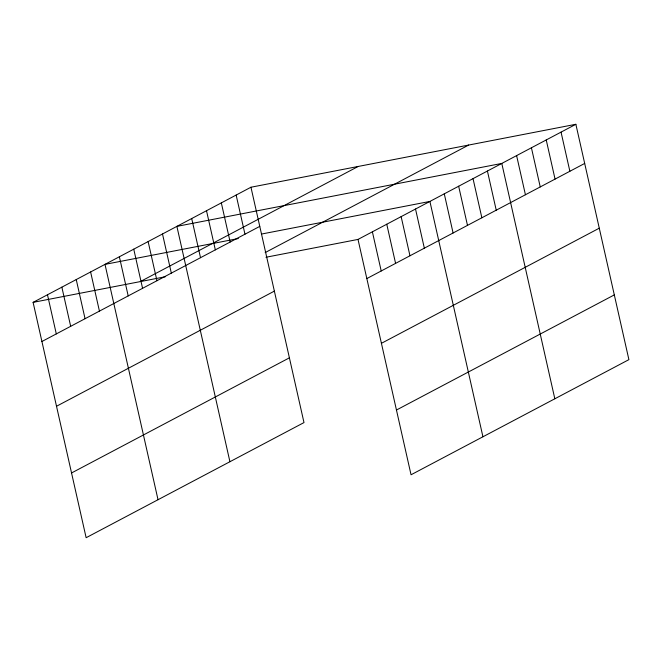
<?xml version="1.0" encoding="UTF-8"?>
<svg xmlns="http://www.w3.org/2000/svg" width="662" height="662" viewBox="0 0 662 662"><rect width="100%" height="100%" fill="white"/><g stroke="black" fill="none" stroke-linecap="round" stroke-linejoin="round"><path stroke-width="0.99" d="M250.956 187.23L303.99 422.579L86.134 537.709L33.1 302.36L250.956 187.23L575.866 124.29L628.9 359.64L411.044 474.77L358.01 239.421L575.866 124.29M140.319 281.59L358.175 166.46M41.921 341.509L259.777 226.379M265.164 252.594L468.638 145.061M56.51 406.261L274.366 291.123M366.831 278.57L584.687 163.44M71.546 472.966L289.402 357.828M381.42 343.321L599.276 228.183M396.455 410.026L614.311 294.896M238.32 238.543L104.993 264.37L158.028 499.719M261.424 234.067L429.903 201.43L482.937 436.779M33.1 302.36L165.426 276.733M265.958 257.253L358.01 239.421M561.045 132.119L569.874 171.268M546.233 139.947L555.054 179.096M531.421 147.775L540.242 186.924M516.608 155.603L525.429 194.752M554.83 398.781L501.788 163.431L176.886 226.371L229.921 461.72M487.414 171.036L496.235 210.185M473.032 178.632L481.862 217.781M458.658 186.229L467.48 225.378M444.276 193.834L453.098 232.983M415.521 209.026L424.342 248.176M401.139 216.623L409.968 255.78M386.765 224.228L395.586 263.377M372.383 231.824L381.213 270.973M236.144 195.058L244.965 234.207M221.323 202.886L230.153 242.035M206.511 210.715L215.332 249.864M191.699 218.543L200.52 257.692M162.504 233.976L171.326 273.125M148.131 241.572L156.952 280.721M133.749 249.169L142.57 288.318M119.367 256.765L128.196 295.922M90.611 271.966L99.432 311.115M76.238 279.563L85.059 318.712M61.856 287.167L70.677 326.316M47.482 294.764L56.303 333.913"/></g></svg>
